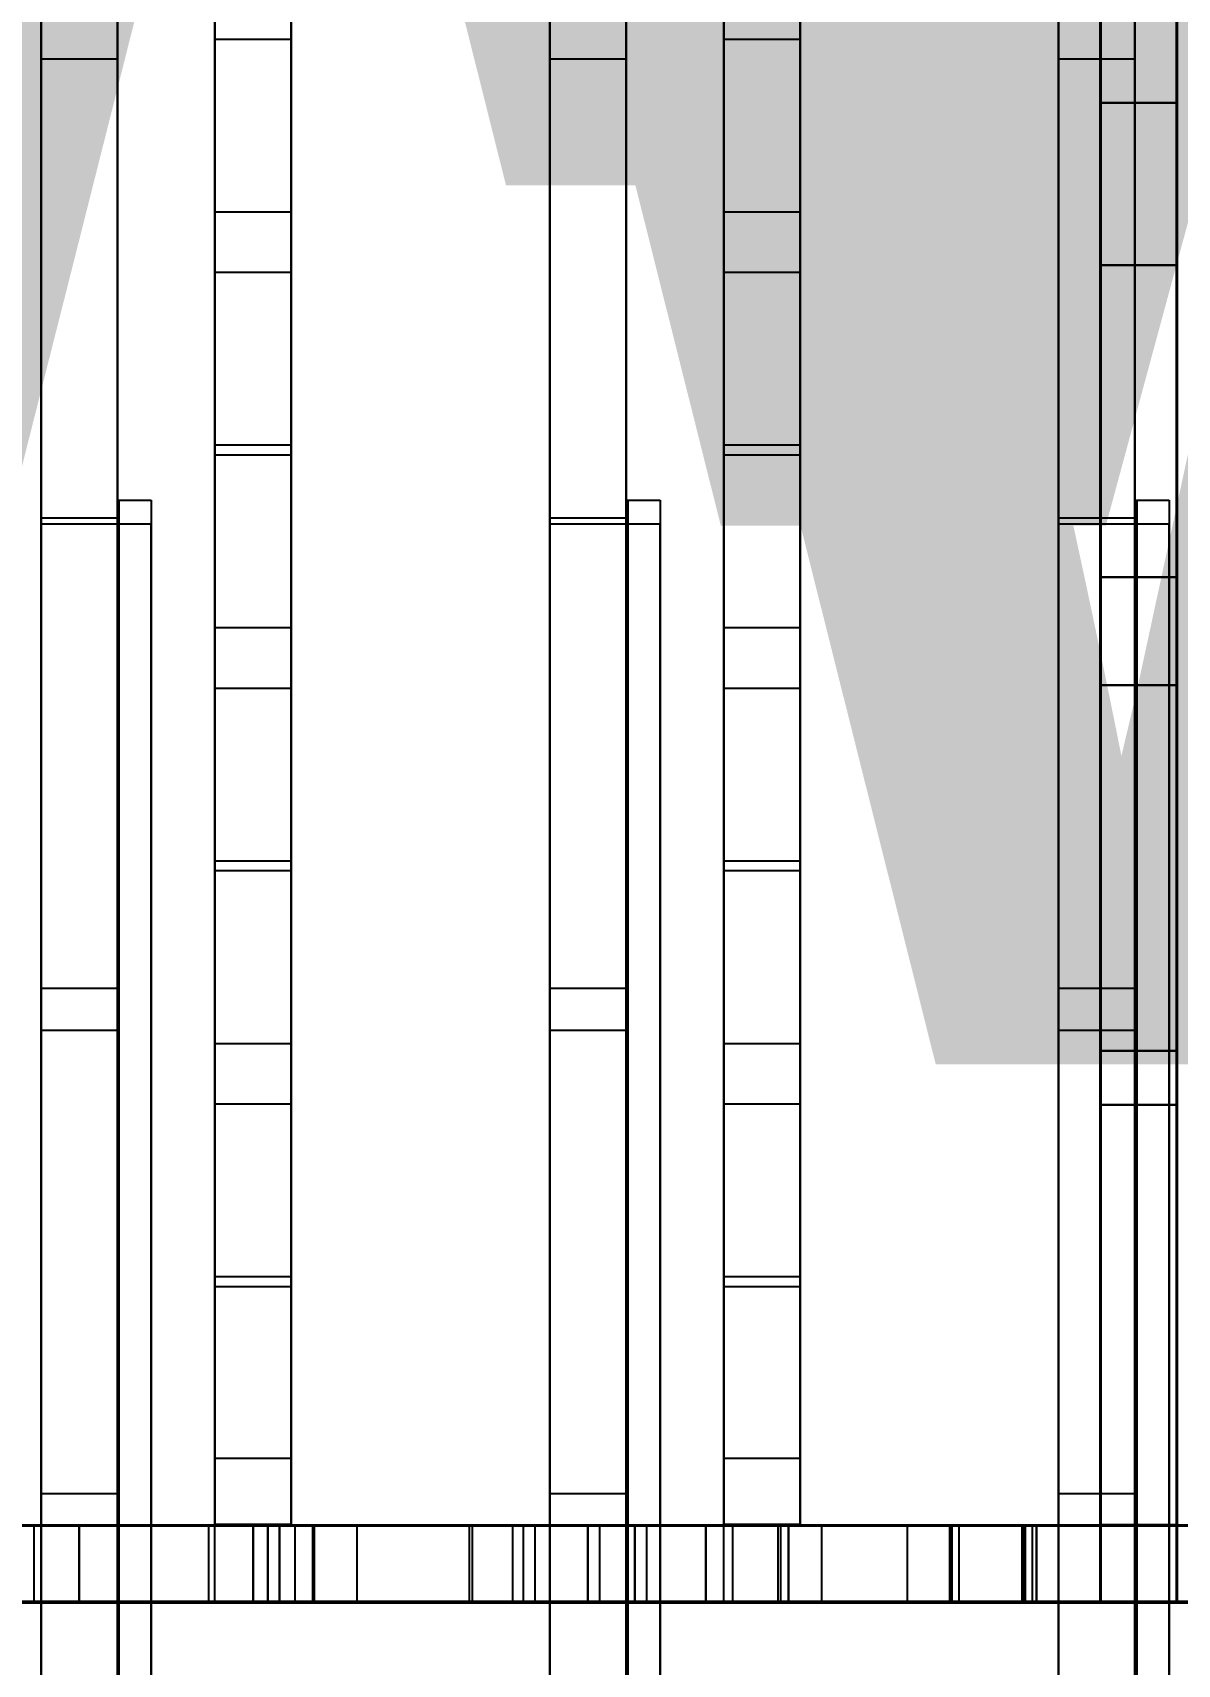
# Model space of a CAD drawing. Header units: inches. Extents: x 72 to 885, y 152 to 729.
# Drawn here: x 274 to 327.2, y 194 to 269.7 of the extents above; entities that cross this region are included whole.
import ezdxf

# ---------------------------------------------------------------- set-up
doc = ezdxf.new("R2010")
doc.units = ezdxf.units.IN
doc.header["$MEASUREMENT"] = 0
for name, color, linetype in [('FT2', 8, 'CONTINUOUS'), ('n1', 9, 'CONTINUOUS'), ('R2', 4, 'CONTINUOUS'), ('RT2', 7, 'CONTINUOUS'), ('W1', 5, 'CONTINUOUS'), ('W2', 5, 'CONTINUOUS')]:
    doc.layers.add(name, color=color, linetype=linetype)

msp = doc.modelspace()

# ---------------------------------------------------------------- linework, layer by layer
at = {"layer": 'FT2'}
for points in [[(286.04, 200.47, 119.69), (286.04, 474.28, 119.69), (282.5, 474.28, 119.69), (282.5, 200.47, 119.69)], [(282.5, 200.47, 119.69), (282.5, 474.28, 119.69), (282.5, 474.28, 118.23), (282.5, 200.47, 118.23)], [(282.5, 200.47, 107.87), (282.5, 474.28, 107.87), (286.04, 474.28, 107.87), (286.04, 200.47, 107.87)], [(282.5, 200.47, 107.87), (282.5, 200.47, 109.33), (282.5, 474.28, 109.33), (282.5, 474.28, 107.87)], [(286.04, 200.47, 119.69), (286.04, 200.47, 118.23), (286.04, 474.28, 118.23), (286.04, 474.28, 119.69)], [(286.04, 200.47, 107.87), (286.04, 474.28, 107.87), (286.04, 474.28, 109.33), (286.04, 200.47, 109.33)], [(309.66, 200.47, 119.69), (309.66, 474.28, 119.69), (306.12, 474.28, 119.69), (306.12, 200.47, 119.69)], [(306.12, 200.47, 119.69), (306.12, 474.28, 119.69), (306.12, 474.28, 118.23), (306.12, 200.47, 118.23)], [(306.12, 200.47, 107.87), (306.12, 474.28, 107.87), (309.66, 474.28, 107.87), (309.66, 200.47, 107.87)], [(306.12, 200.47, 107.87), (306.12, 200.47, 109.33), (306.12, 474.28, 109.33), (306.12, 474.28, 107.87)], [(309.66, 200.47, 119.69), (309.66, 200.47, 118.23), (309.66, 474.28, 118.23), (309.66, 474.28, 119.69)], [(309.66, 200.47, 107.87), (309.66, 474.28, 107.87), (309.66, 474.28, 109.33), (309.66, 200.47, 109.33)], [(286.04, 261.42, 119.69), (286.04, 269.42, 108.74), (282.5, 269.42, 108.74), (282.5, 261.42, 119.69)], [(282.5, 261.42, 119.69), (282.5, 269.42, 108.74), (282.5, 268.24, 107.88), (282.5, 260.24, 118.83)], [(286.04, 261.42, 119.69), (286.04, 260.24, 118.83), (286.04, 268.24, 107.88), (286.04, 269.42, 108.74)], [(309.66, 261.42, 119.69), (309.66, 269.42, 108.74), (306.12, 269.42, 108.74), (306.12, 261.42, 119.69)], [(306.12, 261.42, 119.69), (306.12, 269.42, 108.74), (306.12, 268.24, 107.88), (306.12, 260.24, 118.83)], [(309.66, 261.42, 119.69), (309.66, 260.24, 118.83), (309.66, 268.24, 107.88), (309.66, 269.42, 108.74)], [(282.5, 250.59, 108.74), (282.5, 258.6, 119.69), (282.5, 259.78, 118.82), (282.5, 251.77, 107.88)], [(286.04, 250.59, 108.74), (286.04, 251.77, 107.88), (286.04, 259.78, 118.82), (286.04, 258.6, 119.69)], [(306.12, 250.59, 108.74), (306.12, 258.6, 119.69), (306.12, 259.78, 118.82), (306.12, 251.77, 107.88)], [(309.66, 250.59, 108.74), (309.66, 251.77, 107.88), (309.66, 259.78, 118.82), (309.66, 258.6, 119.69)], [(286.04, 250.59, 108.74), (286.04, 258.6, 119.69), (282.5, 258.6, 119.69), (282.5, 250.59, 108.74)], [(309.66, 250.59, 108.74), (309.66, 258.6, 119.69), (306.12, 258.6, 119.69), (306.12, 250.59, 108.74)], [(286.04, 242.11, 119.69), (286.04, 250.12, 108.74), (282.5, 250.12, 108.74), (282.5, 242.11, 119.69)], [(282.5, 242.11, 119.69), (282.5, 250.12, 108.74), (282.5, 248.94, 107.88), (282.5, 240.94, 118.83)], [(286.04, 242.11, 119.69), (286.04, 240.94, 118.83), (286.04, 248.94, 107.88), (286.04, 250.12, 108.74)], [(309.66, 242.11, 119.69), (309.66, 250.12, 108.74), (306.12, 250.12, 108.74), (306.12, 242.11, 119.69)], [(306.12, 242.11, 119.69), (306.12, 250.12, 108.74), (306.12, 248.94, 107.88), (306.12, 240.94, 118.83)], [(309.66, 242.11, 119.69), (309.66, 240.94, 118.83), (309.66, 248.94, 107.88), (309.66, 250.12, 108.74)], [(282.5, 231.28, 108.74), (282.5, 239.29, 119.69), (282.5, 240.47, 118.82), (282.5, 232.46, 107.88)], [(286.04, 231.28, 108.74), (286.04, 232.46, 107.88), (286.04, 240.47, 118.82), (286.04, 239.29, 119.69)], [(306.12, 231.28, 108.74), (306.12, 239.29, 119.69), (306.12, 240.47, 118.82), (306.12, 232.46, 107.88)], [(309.66, 231.28, 108.74), (309.66, 232.46, 107.88), (309.66, 240.47, 118.82), (309.66, 239.29, 119.69)], [(286.04, 231.28, 108.74), (286.04, 239.29, 119.69), (282.5, 239.29, 119.69), (282.5, 231.28, 108.74)], [(309.66, 231.28, 108.74), (309.66, 239.29, 119.69), (306.12, 239.29, 119.69), (306.12, 231.28, 108.74)], [(286.04, 222.8, 119.69), (286.04, 230.81, 108.74), (282.5, 230.81, 108.74), (282.5, 222.8, 119.69)], [(282.5, 222.8, 119.69), (282.5, 230.81, 108.74), (282.5, 229.64, 107.88), (282.5, 221.63, 118.83)], [(286.04, 222.8, 119.69), (286.04, 221.63, 118.83), (286.04, 229.64, 107.88), (286.04, 230.81, 108.74)], [(309.66, 222.8, 119.69), (309.66, 230.81, 108.74), (306.12, 230.81, 108.74), (306.12, 222.8, 119.69)], [(306.12, 222.8, 119.69), (306.12, 230.81, 108.74), (306.12, 229.64, 107.88), (306.12, 221.63, 118.83)], [(309.66, 222.8, 119.69), (309.66, 221.63, 118.83), (309.66, 229.64, 107.88), (309.66, 230.81, 108.74)], [(282.5, 211.98, 108.74), (282.5, 219.99, 119.69), (282.5, 221.16, 118.83), (282.5, 213.16, 107.88)], [(286.04, 211.98, 108.74), (286.04, 213.16, 107.88), (286.04, 221.16, 118.83), (286.04, 219.99, 119.69)], [(306.12, 211.98, 108.74), (306.12, 219.99, 119.69), (306.12, 221.16, 118.83), (306.12, 213.16, 107.88)], [(309.66, 211.98, 108.74), (309.66, 213.16, 107.88), (309.66, 221.16, 118.83), (309.66, 219.99, 119.69)], [(286.04, 211.98, 108.74), (286.04, 219.99, 119.69), (282.5, 219.99, 119.69), (282.5, 211.98, 108.74)], [(309.66, 211.98, 108.74), (309.66, 219.99, 119.69), (306.12, 219.99, 119.69), (306.12, 211.98, 108.74)], [(286.04, 203.54, 119.69), (286.04, 211.5, 108.73), (282.5, 211.5, 108.73), (282.5, 203.54, 119.69)], [(282.5, 203.54, 119.69), (282.5, 211.5, 108.73), (282.5, 210.32, 107.88), (282.5, 202.36, 118.83)], [(286.04, 203.54, 119.69), (286.04, 202.36, 118.83), (286.04, 210.32, 107.88), (286.04, 211.5, 108.73)], [(309.66, 203.54, 119.69), (309.66, 211.5, 108.73), (306.12, 211.5, 108.73), (306.12, 203.54, 119.69)], [(306.12, 203.54, 119.69), (306.12, 211.5, 108.73), (306.12, 210.32, 107.88), (306.12, 202.36, 118.83)], [(309.66, 203.54, 119.69), (309.66, 202.36, 118.83), (309.66, 210.32, 107.88), (309.66, 211.5, 108.73)], [(282.5, 200.47, 107.91), (282.5, 200.47, 119.65), (282.5, 201.93, 119.65), (282.5, 201.93, 107.91)], [(286.04, 200.47, 107.91), (286.04, 201.93, 107.91), (286.04, 201.93, 119.65), (286.04, 200.47, 119.65)], [(306.12, 200.47, 107.91), (306.12, 200.47, 119.65), (306.12, 201.93, 119.65), (306.12, 201.93, 107.91)], [(309.66, 200.47, 107.91), (309.66, 201.93, 107.91), (309.66, 201.93, 119.65), (309.66, 200.47, 119.65)], [(562.07, 200.43, 119.69), (90.81, 200.43, 119.69), (90.81, 196.89, 119.69), (562.07, 196.89, 119.69)], [(562.07, 200.43, 119.69), (562.07, 200.43, 118.23), (90.81, 200.43, 118.23), (90.81, 200.43, 119.69)], [(562.07, 196.89, 107.87), (90.81, 196.89, 107.87), (90.81, 200.43, 107.87), (562.07, 200.43, 107.87)], [(562.07, 200.43, 107.87), (90.81, 200.43, 107.87), (90.81, 200.43, 109.33), (562.07, 200.43, 109.33)], [(282.49, 200.43, 119.69), (273.19, 200.43, 108.82), (273.19, 196.89, 108.82), (282.49, 196.89, 119.69)], [(282.49, 200.43, 119.69), (283.6, 200.43, 118.74), (274.29, 200.43, 107.88), (273.19, 200.43, 108.82)], [(286.04, 200.47, 107.91), (286.04, 200.47, 119.65), (282.5, 200.47, 119.65), (282.5, 200.47, 107.91)], [(285.49, 200.43, 119.65), (285.49, 200.43, 107.91), (284.03, 200.43, 107.91), (284.03, 200.43, 119.65)], [(285.49, 196.89, 119.65), (285.49, 196.89, 107.91), (285.49, 200.43, 107.91), (285.49, 200.43, 119.65)], [(296.33, 200.43, 108.82), (295.23, 200.43, 107.88), (285.92, 200.43, 118.74), (287.03, 200.43, 119.69)], [(296.33, 200.43, 108.82), (287.03, 200.43, 119.69), (287.03, 196.89, 119.69), (296.33, 196.89, 108.82)], [(306.11, 200.43, 119.69), (296.81, 200.43, 108.82), (296.81, 196.89, 108.82), (306.11, 196.89, 119.69)], [(306.11, 200.43, 119.69), (307.22, 200.43, 118.74), (297.91, 200.43, 107.88), (296.81, 200.43, 108.82)], [(309.66, 200.47, 107.91), (309.66, 200.47, 119.65), (306.12, 200.47, 119.65), (306.12, 200.47, 107.91)], [(309.11, 200.43, 119.65), (309.11, 200.43, 107.91), (307.65, 200.43, 107.91), (307.65, 200.43, 119.65)], [(309.11, 196.89, 119.65), (309.11, 196.89, 107.91), (309.11, 200.43, 107.91), (309.11, 200.43, 119.65)], [(319.96, 200.43, 108.82), (318.85, 200.43, 107.88), (309.54, 200.43, 118.74), (310.65, 200.43, 119.69)], [(319.96, 200.43, 108.82), (310.65, 200.43, 119.69), (310.65, 196.89, 119.69), (319.96, 196.89, 108.82)], [(329.73, 200.43, 119.69), (320.43, 200.43, 108.82), (320.43, 196.89, 108.82), (329.73, 196.89, 119.69)], [(329.73, 200.43, 119.69), (330.84, 200.43, 118.74), (321.54, 200.43, 107.88), (320.43, 200.43, 108.82)], [(562.07, 196.89, 119.69), (90.81, 196.89, 119.69), (90.81, 196.89, 118.23), (562.07, 196.89, 118.23)], [(562.07, 196.89, 107.87), (562.07, 196.89, 109.33), (90.81, 196.89, 109.33), (90.81, 196.89, 107.87)], [(282.49, 196.89, 119.69), (273.19, 196.89, 108.82), (274.29, 196.89, 107.88), (283.6, 196.89, 118.74)], [(285.49, 196.89, 119.65), (284.03, 196.89, 119.65), (284.03, 196.89, 107.91), (285.49, 196.89, 107.91)], [(296.33, 196.89, 108.82), (287.03, 196.89, 119.69), (285.92, 196.89, 118.74), (295.23, 196.89, 107.88)], [(306.11, 196.89, 119.69), (296.81, 196.89, 108.82), (297.91, 196.89, 107.88), (307.22, 196.89, 118.74)], [(309.11, 196.89, 119.65), (307.65, 196.89, 119.65), (307.65, 196.89, 107.91), (309.11, 196.89, 107.91)], [(319.96, 196.89, 108.82), (310.65, 196.89, 119.69), (309.54, 196.89, 118.74), (318.85, 196.89, 107.88)], [(329.73, 196.89, 119.69), (320.43, 196.89, 108.82), (321.54, 196.89, 107.88), (330.84, 196.89, 118.74)]]:
    msp.add_3dface(points, dxfattribs=at)
at = {"layer": 'n1'}
for points in [[(87.33, 607.64, -7.87), (562.04, 607.64, -7.87), (562.04, 196.89, -7.87), (87.33, 196.89, -7.87)], [(562.04, 607.64), (87.33, 607.64), (87.33, 196.89), (562.04, 196.89)], [(498.08, 607.58, -7.87), (498.08, 196.89, -7.87), (87.33, 196.89, -7.87), (87.33, 607.58, -7.87)], [(498.08, 196.89), (498.08, 607.58), (87.33, 607.58), (87.33, 196.89)], [(562.04, 196.83, -7.87), (87.33, 196.83, -7.87), (87.33, 607.58, -7.87), (562.04, 607.58, -7.87)], [(87.33, 196.83), (562.04, 196.83), (562.04, 607.58), (87.33, 607.58)], [(151.29, 196.89, -7.87), (151.29, 607.58, -7.87), (562.04, 607.58, -7.87), (562.04, 196.89, -7.87)], [(151.29, 607.58), (151.29, 196.89), (562.04, 196.89), (562.04, 607.58)], [(87.33, 196.89, -7.87), (562.04, 196.89, -7.87), (562.04, 196.89), (87.33, 196.89)]]:
    msp.add_3dface(points, dxfattribs=at)
at = {"layer": 'R2'}
for points in [[(278.04, 248.03, 258.89), (278.04, 153.58, 227.41), (278.04, 152.46, 230.78), (278.04, 246.91, 262.25)], [(279.54, 248.03, 258.89), (279.54, 153.58, 227.41), (278.04, 153.58, 227.41), (278.04, 248.03, 258.89)], [(301.66, 248.03, 258.89), (301.66, 153.58, 227.41), (301.66, 152.46, 230.78), (301.66, 246.91, 262.25)], [(303.16, 248.03, 258.89), (303.16, 153.58, 227.41), (301.66, 153.58, 227.41), (301.66, 248.03, 258.89)], [(325.29, 248.03, 258.89), (325.29, 153.58, 227.41), (325.29, 152.46, 230.78), (325.29, 246.91, 262.25)], [(326.78, 248.03, 258.89), (326.78, 153.58, 227.41), (325.29, 153.58, 227.41), (325.29, 248.03, 258.89)], [(279.54, 152.46, 230.78), (279.54, 246.91, 262.25), (278.04, 246.91, 262.25), (278.04, 152.46, 230.78)], [(303.16, 152.46, 230.78), (303.16, 246.91, 262.25), (301.66, 246.91, 262.25), (301.66, 152.46, 230.78)], [(326.78, 152.46, 230.78), (326.78, 246.91, 262.25), (325.29, 246.91, 262.25), (325.29, 152.46, 230.78)]]:
    msp.add_3dface(points, dxfattribs=at)
at = {"layer": 'RT2'}
for points in [[(274.43, 173.23, 237.52), (274.43, 477.82, 339.02), (274.43, 478.28, 337.64), (274.43, 173.69, 236.14)], [(277.97, 173.23, 237.52), (277.97, 173.69, 236.14), (277.97, 478.28, 337.64), (277.97, 477.82, 339.02)], [(298.04, 173.23, 237.52), (298.04, 477.82, 339.02), (298.04, 478.28, 337.64), (298.04, 173.69, 236.14)], [(301.58, 173.23, 237.52), (301.58, 173.69, 236.14), (301.58, 478.28, 337.64), (301.58, 477.82, 339.02)], [(321.65, 173.23, 237.52), (321.65, 477.82, 339.02), (321.65, 478.28, 337.64), (321.65, 173.69, 236.14)], [(325.19, 173.23, 237.52), (325.19, 173.69, 236.14), (325.19, 478.28, 337.64), (325.19, 477.82, 339.02)], [(277.97, 173.23, 237.52), (277.97, 477.82, 339.02), (274.43, 477.82, 339.02), (274.43, 173.23, 237.52)], [(301.58, 173.23, 237.52), (301.58, 477.82, 339.02), (298.04, 477.82, 339.02), (298.04, 173.23, 237.52)], [(325.19, 173.23, 237.52), (325.19, 477.82, 339.02), (321.65, 477.82, 339.02), (321.65, 173.23, 237.52)], [(274.43, 200.4, 228.35), (274.43, 474.26, 319.61), (277.97, 474.26, 319.61), (277.97, 200.4, 228.35)], [(274.43, 200.4, 228.35), (274.43, 199.93, 229.73), (274.43, 473.8, 320.99), (274.43, 474.26, 319.61)], [(277.97, 200.4, 228.35), (277.97, 474.26, 319.61), (277.97, 473.8, 320.99), (277.97, 199.93, 229.73)], [(298.04, 200.4, 228.35), (298.04, 474.26, 319.61), (301.58, 474.26, 319.61), (301.58, 200.4, 228.35)], [(298.04, 200.4, 228.35), (298.04, 199.93, 229.73), (298.04, 473.8, 320.99), (298.04, 474.26, 319.61)], [(301.58, 200.4, 228.35), (301.58, 474.26, 319.61), (301.58, 473.8, 320.99), (301.58, 199.93, 229.73)], [(321.65, 200.4, 228.35), (321.65, 474.26, 319.61), (325.19, 474.26, 319.61), (325.19, 200.4, 228.35)], [(321.65, 200.4, 228.35), (321.65, 199.93, 229.73), (321.65, 473.8, 320.99), (321.65, 474.26, 319.61)], [(325.19, 200.4, 228.35), (325.19, 474.26, 319.61), (325.19, 473.8, 320.99), (325.19, 199.93, 229.73)], [(274.43, 247.2, 245.28), (274.43, 268.51, 269.29), (274.43, 269.6, 268.32), (274.43, 248.29, 244.31)], [(277.97, 247.2, 245.28), (277.97, 248.29, 244.31), (277.97, 269.6, 268.32), (277.97, 268.51, 269.29)], [(298.04, 247.2, 245.28), (298.04, 268.51, 269.29), (298.04, 269.6, 268.32), (298.04, 248.29, 244.31)], [(301.58, 247.2, 245.28), (301.58, 248.29, 244.31), (301.58, 269.6, 268.32), (301.58, 268.51, 269.29)], [(321.65, 247.2, 245.28), (321.65, 268.51, 269.29), (321.65, 269.6, 268.32), (321.65, 248.29, 244.31)], [(325.19, 247.2, 245.28), (325.19, 248.29, 244.31), (325.19, 269.6, 268.32), (325.19, 268.51, 269.29)], [(277.97, 247.2, 245.28), (277.97, 268.51, 269.29), (274.43, 268.51, 269.29), (274.43, 247.2, 245.28)], [(301.58, 247.2, 245.28), (301.58, 268.51, 269.29), (298.04, 268.51, 269.29), (298.04, 247.2, 245.28)], [(325.19, 247.2, 245.28), (325.19, 268.51, 269.29), (321.65, 268.51, 269.29), (321.65, 247.2, 245.28)], [(277.97, 225.37, 254.9), (277.97, 246.92, 244.98), (274.43, 246.92, 244.98), (274.43, 225.37, 254.9)], [(274.43, 225.37, 254.9), (274.43, 246.92, 244.98), (274.43, 246.31, 243.66), (274.43, 224.76, 253.57)], [(277.97, 225.37, 254.9), (277.97, 224.76, 253.57), (277.97, 246.31, 243.66), (277.97, 246.92, 244.98)], [(301.58, 225.37, 254.9), (301.58, 246.92, 244.98), (298.04, 246.92, 244.98), (298.04, 225.37, 254.9)], [(298.04, 225.37, 254.9), (298.04, 246.92, 244.98), (298.04, 246.31, 243.66), (298.04, 224.76, 253.57)], [(301.58, 225.37, 254.9), (301.58, 224.76, 253.57), (301.58, 246.31, 243.66), (301.58, 246.92, 244.98)], [(325.19, 225.37, 254.9), (325.19, 246.92, 244.98), (321.65, 246.92, 244.98), (321.65, 225.37, 254.9)], [(321.65, 225.37, 254.9), (321.65, 246.92, 244.98), (321.65, 246.31, 243.66), (321.65, 224.76, 253.57)], [(325.19, 225.37, 254.9), (325.19, 224.76, 253.57), (325.19, 246.31, 243.66), (325.19, 246.92, 244.98)], [(274.43, 201.91, 230.19), (274.43, 223.4, 254.26), (274.43, 224.49, 253.29), (274.43, 203, 229.22)], [(277.97, 201.91, 230.19), (277.97, 203, 229.22), (277.97, 224.49, 253.29), (277.97, 223.4, 254.26)], [(298.04, 201.91, 230.19), (298.04, 223.4, 254.26), (298.04, 224.49, 253.29), (298.04, 203, 229.22)], [(301.58, 201.91, 230.19), (301.58, 203, 229.22), (301.58, 224.49, 253.29), (301.58, 223.4, 254.26)], [(321.65, 201.91, 230.19), (321.65, 223.4, 254.26), (321.65, 224.49, 253.29), (321.65, 203, 229.22)], [(325.19, 201.91, 230.19), (325.19, 203, 229.22), (325.19, 224.49, 253.29), (325.19, 223.4, 254.26)], [(277.97, 201.91, 230.19), (277.97, 223.4, 254.26), (274.43, 223.4, 254.26), (274.43, 201.91, 230.19)], [(301.58, 201.91, 230.19), (301.58, 223.4, 254.26), (298.04, 223.4, 254.26), (298.04, 201.91, 230.19)], [(325.19, 201.91, 230.19), (325.19, 223.4, 254.26), (321.65, 223.4, 254.26), (321.65, 201.91, 230.19)], [(274.43, 200.4, 228.83), (274.43, 200.4, 246.57), (274.43, 201.85, 246.57), (274.43, 201.85, 228.83)], [(277.97, 200.4, 228.83), (277.97, 201.85, 228.83), (277.97, 201.85, 246.57), (277.97, 200.4, 246.57)], [(298.04, 200.4, 228.83), (298.04, 200.4, 246.57), (298.04, 201.85, 246.57), (298.04, 201.85, 228.83)], [(301.58, 200.4, 228.83), (301.58, 201.85, 228.83), (301.58, 201.85, 246.57), (301.58, 200.4, 246.57)], [(321.65, 200.4, 228.83), (321.65, 200.4, 246.57), (321.65, 201.85, 246.57), (321.65, 201.85, 228.83)], [(325.19, 200.4, 228.83), (325.19, 201.85, 228.83), (325.19, 201.85, 246.57), (325.19, 200.4, 246.57)], [(277.97, 200.4, 228.83), (277.97, 200.4, 246.57), (274.43, 200.4, 246.57), (274.43, 200.4, 228.83)], [(301.58, 200.4, 228.83), (301.58, 200.4, 246.57), (298.04, 200.4, 246.57), (298.04, 200.4, 228.83)], [(325.19, 200.4, 228.83), (325.19, 200.4, 246.57), (321.65, 200.4, 246.57), (321.65, 200.4, 228.83)]]:
    msp.add_3dface(points, dxfattribs=at)
at = {"layer": 'W1'}
for points in [[(327.15, 433.05), (327.15, 200.45), (323.61, 200.45), (323.61, 433.05)], [(323.61, 200.45, 1.5), (323.61, 433.05, 1.5), (323.61, 433.05), (323.61, 200.45)], [(327.15, 200.45, 107.87), (327.15, 433.05, 107.87), (323.61, 433.05, 107.87), (323.61, 200.45, 107.87)], [(323.61, 433.05, 106.38), (323.61, 200.45, 106.38), (323.61, 200.45, 107.87), (323.61, 433.05, 107.87)], [(327.15, 433.05, 1.5), (327.15, 200.45, 1.5), (327.15, 200.45), (327.15, 433.05)], [(327.15, 200.45, 106.38), (327.15, 433.05, 106.38), (327.15, 433.05, 107.87), (327.15, 200.45, 107.87)], [(327.15, 258.94, 53.94), (327.15, 278.43, 53.94), (323.61, 278.43, 53.94), (323.61, 258.94, 53.94)], [(323.61, 278.43, 52.44), (323.61, 258.94, 52.44), (323.61, 258.94, 53.94), (323.61, 278.43, 53.94)], [(327.15, 258.94, 52.44), (327.15, 278.43, 52.44), (327.15, 278.43, 53.94), (327.15, 258.94, 53.94)], [(327.15, 258.94, 107.87), (327.15, 258.94), (323.61, 258.94), (323.61, 258.94, 107.87)], [(323.61, 257.44), (323.61, 257.44, 107.87), (323.61, 258.94, 107.87), (323.61, 258.94)], [(327.15, 239.44, 53.94), (327.15, 258.94, 53.94), (323.61, 258.94, 53.94), (323.61, 239.44, 53.94)], [(323.61, 258.94, 52.44), (323.61, 239.44, 52.44), (323.61, 239.44, 53.94), (323.61, 258.94, 53.94)], [(327.15, 257.44, 107.87), (327.15, 257.44), (327.15, 258.94), (327.15, 258.94, 107.87)], [(327.15, 239.44, 52.44), (327.15, 258.94, 52.44), (327.15, 258.94, 53.94), (327.15, 239.44, 53.94)], [(327.15, 239.44, 107.87), (327.15, 239.44), (323.61, 239.44), (323.61, 239.44, 107.87)], [(323.61, 237.95), (323.61, 237.95, 107.87), (323.61, 239.44, 107.87), (323.61, 239.44)], [(327.15, 219.95, 53.94), (327.15, 239.44, 53.94), (323.61, 239.44, 53.94), (323.61, 219.95, 53.94)], [(323.61, 239.44, 52.44), (323.61, 219.95, 52.44), (323.61, 219.95, 53.94), (323.61, 239.44, 53.94)], [(327.15, 237.95, 107.87), (327.15, 237.95), (327.15, 239.44), (327.15, 239.44, 107.87)], [(327.15, 219.95, 52.44), (327.15, 239.44, 52.44), (327.15, 239.44, 53.94), (327.15, 219.95, 53.94)], [(327.15, 219.95, 107.87), (327.15, 219.95), (323.61, 219.95), (323.61, 219.95, 107.87)], [(323.61, 218.45), (323.61, 218.45, 107.87), (323.61, 219.95, 107.87), (323.61, 219.95)], [(327.15, 200.45, 53.94), (327.15, 219.95, 53.94), (323.61, 219.95, 53.94), (323.61, 200.45, 53.94)], [(323.61, 219.95, 52.44), (323.61, 200.45, 52.44), (323.61, 200.45, 53.94), (323.61, 219.95, 53.94)], [(327.15, 218.45, 107.87), (327.15, 218.45), (327.15, 219.95), (327.15, 219.95, 107.87)], [(327.15, 200.45, 52.44), (327.15, 219.95, 52.44), (327.15, 219.95, 53.94), (327.15, 200.45, 53.94)], [(323.61, 201.95, 107.87), (323.61, 201.95), (323.61, 200.45), (323.61, 200.45, 107.87)], [(327.15, 201.95), (327.15, 201.95, 107.87), (327.15, 200.45, 107.87), (327.15, 200.45)], [(90.88, 200.4), (562.06, 200.4), (562.06, 196.85), (90.88, 196.85)], [(90.88, 200.4, 1.5), (562.06, 200.4, 1.5), (562.06, 200.4), (90.88, 200.4)], [(562.06, 200.4, 107.87), (90.88, 200.4, 107.87), (90.88, 196.85, 107.87), (562.06, 196.85, 107.87)], [(562.06, 200.4, 106.38), (90.88, 200.4, 106.38), (90.88, 200.4, 107.87), (562.06, 200.4, 107.87)], [(284.27, 200.4, 53.94), (266.55, 200.4, 53.94), (266.55, 196.85, 53.94), (284.27, 196.85, 53.94)], [(284.27, 200.4, 52.44), (266.55, 200.4, 52.44), (266.55, 200.4, 53.94), (284.27, 200.4, 53.94)], [(284.27, 200.4, 107.87), (284.27, 200.4), (284.27, 196.85), (284.27, 196.85, 107.87)], [(285.76, 200.4, 107.87), (285.76, 200.4), (284.27, 200.4), (284.27, 200.4, 107.87)], [(287.11, 200.4, 53.94), (284.27, 200.4, 53.94), (284.27, 196.85, 53.94), (287.11, 196.85, 53.94)], [(287.11, 200.4, 52.44), (284.27, 200.4, 52.44), (284.27, 200.4, 53.94), (287.11, 200.4, 53.94)], [(285.62, 200.4), (285.62, 200.4, 107.87), (287.11, 200.4, 107.87), (287.11, 200.4)], [(320.1, 200.4, 78.74), (287.11, 200.4, 78.74), (287.11, 196.85, 78.74), (320.1, 196.85, 78.74)], [(320.1, 200.4, 77.24), (287.11, 200.4, 77.24), (287.11, 200.4, 78.74), (320.1, 200.4, 78.74)], [(287.11, 200.4, 94.49), (320.1, 200.4, 94.49), (320.1, 196.85, 94.49), (287.11, 196.85, 94.49)], [(287.11, 200.4, 95.98), (320.1, 200.4, 95.98), (320.1, 200.4, 94.49), (287.11, 200.4, 94.49)], [(287.11, 200.4), (287.11, 200.4, 107.87), (287.11, 196.85, 107.87), (287.11, 196.85)], [(287.11, 200.4, 107.87), (287.11, 200.4, 94.49), (287.11, 196.85, 94.49), (287.11, 196.85, 107.87)], [(288.61, 200.4, 107.87), (288.61, 200.4, 94.49), (287.11, 200.4, 94.49), (287.11, 200.4, 107.87)], [(301.98, 200.4, 53.94), (287.11, 200.4, 53.94), (287.11, 196.85, 53.94), (301.98, 196.85, 53.94)], [(301.98, 200.4, 52.44), (287.11, 200.4, 52.44), (287.11, 200.4, 53.94), (301.98, 200.4, 53.94)], [(297.36, 200.4, 107.87), (289.08, 200.4, 94.49), (289.08, 196.85, 94.49), (297.36, 196.85, 107.87)], [(298.63, 200.4, 107.09), (290.35, 200.4, 93.7), (289.08, 200.4, 94.49), (297.36, 200.4, 107.87)], [(307.36, 200.4, 93.7), (299.08, 200.4, 107.09), (300.35, 200.4, 107.87), (308.63, 200.4, 94.49)], [(308.63, 200.4, 94.49), (300.35, 200.4, 107.87), (300.35, 196.85, 107.87), (308.63, 196.85, 94.49)], [(301.98, 200.4, 78.74), (301.98, 200.4), (301.98, 196.85), (301.98, 196.85, 78.74)], [(303.48, 200.4, 78.74), (303.48, 200.4), (301.98, 200.4), (301.98, 200.4, 78.74)], [(320.1, 200.4, 53.94), (301.98, 200.4, 53.94), (301.98, 196.85, 53.94), (320.1, 196.85, 53.94)], [(320.1, 200.4, 52.44), (301.98, 200.4, 52.44), (301.98, 200.4, 53.94), (320.1, 200.4, 53.94)], [(317.03, 200.4, 107.87), (308.75, 200.4, 94.49), (308.75, 196.85, 94.49), (317.03, 196.85, 107.87)], [(318.3, 200.4, 107.09), (310.02, 200.4, 93.7), (308.75, 200.4, 94.49), (317.03, 200.4, 107.87)], [(318.53, 200.4, 94.49), (318.53, 200.4, 107.87), (320.02, 200.4, 107.87), (320.02, 200.4, 94.49)], [(320.02, 200.4, 94.49), (320.02, 200.4, 107.87), (320.02, 196.85, 107.87), (320.02, 196.85, 94.49)], [(320.1, 200.4, 107.87), (320.1, 200.4), (320.1, 196.85), (320.1, 196.85, 107.87)], [(321.6, 200.4, 107.87), (321.6, 200.4), (320.1, 200.4), (320.1, 200.4, 107.87)], [(323.61, 200.4, 53.94), (320.1, 200.4, 53.94), (320.1, 196.85, 53.94), (323.61, 196.85, 53.94)], [(323.61, 200.4, 52.44), (320.1, 200.4, 52.44), (320.1, 200.4, 53.94), (323.61, 200.4, 53.94)], [(322.11, 200.4), (322.11, 200.4, 107.87), (323.61, 200.4, 107.87), (323.61, 200.4)], [(327.15, 200.45), (327.15, 200.45, 107.87), (323.61, 200.45, 107.87), (323.61, 200.45)], [(323.61, 200.4), (323.61, 200.4, 107.87), (323.61, 196.85, 107.87), (323.61, 196.85)], [(327.15, 200.4, 53.94), (323.61, 200.4, 53.94), (323.61, 196.85, 53.94), (327.15, 196.85, 53.94)], [(327.15, 200.4, 52.44), (323.61, 200.4, 52.44), (323.61, 200.4, 53.94), (327.15, 200.4, 53.94)], [(327.15, 200.4, 107.87), (327.15, 200.4), (327.15, 196.85), (327.15, 196.85, 107.87)], [(328.65, 200.4, 107.87), (328.65, 200.4), (327.15, 200.4), (327.15, 200.4, 107.87)], [(330.73, 200.4, 53.94), (327.15, 200.4, 53.94), (327.15, 196.85, 53.94), (330.73, 196.85, 53.94)], [(330.73, 200.4, 52.44), (327.15, 200.4, 52.44), (327.15, 200.4, 53.94), (330.73, 200.4, 53.94)], [(562.06, 196.85, 1.5), (90.88, 196.85, 1.5), (90.88, 196.85), (562.06, 196.85)], [(90.88, 196.85, 106.38), (562.06, 196.85, 106.38), (562.06, 196.85, 107.87), (90.88, 196.85, 107.87)], [(266.55, 196.85, 52.44), (284.27, 196.85, 52.44), (284.27, 196.85, 53.94), (266.55, 196.85, 53.94)], [(285.76, 196.85), (285.76, 196.85, 107.87), (284.27, 196.85, 107.87), (284.27, 196.85)], [(284.27, 196.85, 52.44), (287.11, 196.85, 52.44), (287.11, 196.85, 53.94), (284.27, 196.85, 53.94)], [(285.62, 196.85, 107.87), (285.62, 196.85), (287.11, 196.85), (287.11, 196.85, 107.87)], [(287.11, 196.85, 77.24), (320.1, 196.85, 77.24), (320.1, 196.85, 78.74), (287.11, 196.85, 78.74)], [(320.1, 196.85, 95.98), (287.11, 196.85, 95.98), (287.11, 196.85, 94.49), (320.1, 196.85, 94.49)], [(288.61, 196.85, 94.49), (288.61, 196.85, 107.87), (287.11, 196.85, 107.87), (287.11, 196.85, 94.49)], [(287.11, 196.85, 52.44), (301.98, 196.85, 52.44), (301.98, 196.85, 53.94), (287.11, 196.85, 53.94)], [(290.35, 196.85, 93.7), (298.63, 196.85, 107.09), (297.36, 196.85, 107.87), (289.08, 196.85, 94.49)], [(299.08, 196.85, 107.09), (307.36, 196.85, 93.7), (308.63, 196.85, 94.49), (300.35, 196.85, 107.87)], [(303.48, 196.85), (303.48, 196.85, 78.74), (301.98, 196.85, 78.74), (301.98, 196.85)], [(301.98, 196.85, 52.44), (320.1, 196.85, 52.44), (320.1, 196.85, 53.94), (301.98, 196.85, 53.94)], [(310.02, 196.85, 93.7), (318.3, 196.85, 107.09), (317.03, 196.85, 107.87), (308.75, 196.85, 94.49)], [(318.53, 196.85, 107.87), (318.53, 196.85, 94.49), (320.02, 196.85, 94.49), (320.02, 196.85, 107.87)], [(321.6, 196.85), (321.6, 196.85, 107.87), (320.1, 196.85, 107.87), (320.1, 196.85)], [(320.1, 196.85, 52.44), (323.61, 196.85, 52.44), (323.61, 196.85, 53.94), (320.1, 196.85, 53.94)], [(322.11, 196.85, 107.87), (322.11, 196.85), (323.61, 196.85), (323.61, 196.85, 107.87)], [(323.61, 196.85, 52.44), (327.15, 196.85, 52.44), (327.15, 196.85, 53.94), (323.61, 196.85, 53.94)], [(328.65, 196.85), (328.65, 196.85, 107.87), (327.15, 196.85, 107.87), (327.15, 196.85)], [(327.15, 196.85, 52.44), (330.73, 196.85, 52.44), (330.73, 196.85, 53.94), (327.15, 196.85, 53.94)]]:
    msp.add_3dface(points, dxfattribs=at)
at = {"layer": 'W2'}
for points in [[(323.58, 420.99, 298.47), (323.58, 200.91, 226.97), (323.58, 200.45, 228.39), (323.58, 420.53, 299.9)], [(327.12, 420.53, 120.47), (327.12, 200.45, 120.47), (323.58, 200.45, 120.47), (323.58, 420.53, 120.47)], [(323.58, 200.45, 121.97), (323.58, 420.53, 121.97), (323.58, 420.53, 120.47), (323.58, 200.45, 120.47)], [(327.12, 200.45, 228.39), (327.12, 420.53, 299.9), (323.58, 420.53, 299.9), (323.58, 200.45, 228.39)], [(327.12, 200.91, 226.97), (327.12, 420.99, 298.47), (327.12, 420.53, 299.9), (327.12, 200.45, 228.39)], [(327.12, 420.53, 121.97), (327.12, 200.45, 121.97), (327.12, 200.45, 120.47), (327.12, 420.53, 120.47)], [(327.12, 266.47, 165.33), (327.12, 288.48, 165.33), (323.58, 288.48, 165.33), (323.58, 266.47, 165.33)], [(323.58, 288.48, 163.83), (323.58, 266.47, 163.83), (323.58, 266.47, 165.33), (323.58, 288.48, 165.33)], [(327.12, 266.47, 210.18), (327.12, 288.48, 210.18), (323.58, 288.48, 210.18), (323.58, 266.47, 210.18)], [(323.58, 288.48, 208.69), (323.58, 266.47, 208.69), (323.58, 266.47, 210.18), (323.58, 288.48, 210.18)], [(327.12, 266.47, 163.83), (327.12, 288.48, 163.83), (327.12, 288.48, 165.33), (327.12, 266.47, 165.33)], [(327.12, 266.47, 208.69), (327.12, 288.48, 208.69), (327.12, 288.48, 210.18), (327.12, 266.47, 210.18)], [(327.12, 266.47, 249.84), (327.12, 266.47, 120.47), (323.58, 266.47, 120.47), (323.58, 266.47, 249.84)], [(323.58, 264.97, 120.47), (323.58, 264.97, 249.84), (323.58, 266.47, 249.84), (323.58, 266.47, 120.47)], [(327.12, 244.46, 165.33), (327.12, 266.47, 165.33), (323.58, 266.47, 165.33), (323.58, 244.46, 165.33)], [(323.58, 266.47, 163.83), (323.58, 244.46, 163.83), (323.58, 244.46, 165.33), (323.58, 266.47, 165.33)], [(327.12, 244.46, 210.18), (327.12, 266.47, 210.18), (323.58, 266.47, 210.18), (323.58, 244.46, 210.18)], [(323.58, 266.47, 208.69), (323.58, 244.46, 208.69), (323.58, 244.46, 210.18), (323.58, 266.47, 210.18)], [(327.12, 264.97, 249.84), (327.12, 264.97, 120.47), (327.12, 266.47, 120.47), (327.12, 266.47, 249.84)], [(327.12, 244.46, 163.83), (327.12, 266.47, 163.83), (327.12, 266.47, 165.33), (327.12, 244.46, 165.33)], [(327.12, 244.46, 208.69), (327.12, 266.47, 208.69), (327.12, 266.47, 210.18), (327.12, 244.46, 210.18)], [(327.12, 244.46, 242.69), (327.12, 244.46, 120.47), (323.58, 244.46, 120.47), (323.58, 244.46, 242.69)], [(323.58, 242.97, 120.47), (323.58, 242.97, 242.69), (323.58, 244.46, 242.69), (323.58, 244.46, 120.47)], [(327.12, 222.46, 165.33), (327.12, 244.46, 165.33), (323.58, 244.46, 165.33), (323.58, 222.46, 165.33)], [(323.58, 244.46, 163.83), (323.58, 222.46, 163.83), (323.58, 222.46, 165.33), (323.58, 244.46, 165.33)], [(327.12, 222.46, 210.18), (327.12, 244.46, 210.18), (323.58, 244.46, 210.18), (323.58, 222.46, 210.18)], [(323.58, 244.46, 208.69), (323.58, 222.46, 208.69), (323.58, 222.46, 210.18), (323.58, 244.46, 210.18)], [(327.12, 242.97, 242.69), (327.12, 242.97, 120.47), (327.12, 244.46, 120.47), (327.12, 244.46, 242.69)], [(327.12, 222.46, 163.83), (327.12, 244.46, 163.83), (327.12, 244.46, 165.33), (327.12, 222.46, 165.33)], [(327.12, 222.46, 208.69), (327.12, 244.46, 208.69), (327.12, 244.46, 210.18), (327.12, 222.46, 210.18)], [(327.12, 222.46, 235.54), (327.12, 222.46, 120.47), (323.58, 222.46, 120.47), (323.58, 222.46, 235.54)], [(323.58, 220.96, 120.47), (323.58, 220.96, 235.54), (323.58, 222.46, 235.54), (323.58, 222.46, 120.47)], [(327.12, 200.45, 165.33), (327.12, 222.46, 165.33), (323.58, 222.46, 165.33), (323.58, 200.45, 165.33)], [(323.58, 222.46, 163.83), (323.58, 200.45, 163.83), (323.58, 200.45, 165.33), (323.58, 222.46, 165.33)], [(327.12, 200.45, 210.18), (327.12, 222.46, 210.18), (323.58, 222.46, 210.18), (323.58, 200.45, 210.18)], [(323.58, 222.46, 208.69), (323.58, 200.45, 208.69), (323.58, 200.45, 210.18), (323.58, 222.46, 210.18)], [(327.12, 220.96, 235.54), (327.12, 220.96, 120.47), (327.12, 222.46, 120.47), (327.12, 222.46, 235.54)], [(327.12, 200.45, 163.83), (327.12, 222.46, 163.83), (327.12, 222.46, 165.33), (327.12, 200.45, 165.33)], [(327.12, 200.45, 208.69), (327.12, 222.46, 208.69), (327.12, 222.46, 210.18), (327.12, 200.45, 210.18)], [(323.58, 201.94, 228.39), (323.58, 201.94, 120.47), (323.58, 200.45, 120.47), (323.58, 200.45, 228.39)], [(327.12, 201.94, 120.47), (327.12, 201.94, 228.39), (327.12, 200.45, 228.39), (327.12, 200.45, 120.47)], [(558.49, 196.85, 120.47), (90.89, 196.85, 120.47), (90.89, 200.4, 120.47), (558.49, 200.4, 120.47)], [(90.89, 200.4, 121.97), (558.49, 200.4, 121.97), (558.49, 200.4, 120.47), (90.89, 200.4, 120.47)], [(90.89, 196.85, 243.9), (558.49, 196.85, 243.9), (558.49, 200.4, 243.9), (90.89, 200.4, 243.9)], [(558.49, 200.4, 242.4), (90.89, 200.4, 242.4), (90.89, 200.4, 243.9), (558.49, 200.4, 243.9)], [(251.73, 196.85, 157.87), (316.69, 196.85, 157.87), (316.69, 200.4, 157.87), (251.73, 200.4, 157.87)], [(316.69, 200.4, 156.38), (251.73, 200.4, 156.38), (251.73, 200.4, 157.87), (316.69, 200.4, 157.87)], [(316.69, 196.85, 214.96), (251.73, 196.85, 214.96), (251.73, 200.4, 214.96), (316.69, 200.4, 214.96)], [(251.73, 200.4, 216.46), (316.69, 200.4, 216.46), (316.69, 200.4, 214.96), (251.73, 200.4, 214.96)], [(251.81, 196.85, 230.71), (316.61, 196.85, 230.71), (316.61, 200.4, 230.71), (251.81, 200.4, 230.71)], [(316.61, 200.4, 229.21), (251.81, 200.4, 229.21), (251.81, 200.4, 230.71), (316.61, 200.4, 230.71)], [(274.1, 196.85, 214.96), (282.22, 196.85, 230.71), (282.22, 200.4, 230.71), (274.1, 200.4, 214.96)], [(283.55, 200.4, 230.02), (275.43, 200.4, 214.28), (274.1, 200.4, 214.96), (282.22, 200.4, 230.71)], [(274.7, 200.4, 120.47), (274.7, 200.4, 157.87), (276.2, 200.4, 157.87), (276.2, 200.4, 120.47)], [(276.2, 196.85, 157.87), (276.2, 196.85, 120.47), (276.2, 200.4, 120.47), (276.2, 200.4, 157.87)], [(283.46, 200.4, 230.71), (283.46, 200.4, 243.9), (284.96, 200.4, 243.9), (284.96, 200.4, 230.71)], [(292.98, 200.4, 214.28), (284.87, 200.4, 230.02), (286.2, 200.4, 230.71), (294.31, 200.4, 214.96)], [(284.96, 196.85, 243.9), (284.96, 196.85, 230.71), (284.96, 200.4, 230.71), (284.96, 200.4, 243.9)], [(286.2, 196.85, 230.71), (294.31, 196.85, 214.96), (294.31, 200.4, 214.96), (286.2, 200.4, 230.71)], [(294.43, 196.85, 214.96), (302.55, 196.85, 230.71), (302.55, 200.4, 230.71), (294.43, 200.4, 214.96)], [(303.88, 200.4, 230.02), (295.76, 200.4, 214.28), (294.43, 200.4, 214.96), (302.55, 200.4, 230.71)], [(298.31, 200.4, 120.47), (298.31, 200.4, 157.87), (299.81, 200.4, 157.87), (299.81, 200.4, 120.47)], [(299.81, 196.85, 157.87), (299.81, 196.85, 120.47), (299.81, 200.4, 120.47), (299.81, 200.4, 157.87)], [(303.79, 200.4, 230.71), (303.79, 200.4, 243.9), (305.28, 200.4, 243.9), (305.28, 200.4, 230.71)], [(313.31, 200.4, 214.28), (305.19, 200.4, 230.02), (306.52, 200.4, 230.71), (314.64, 200.4, 214.96)], [(305.28, 196.85, 243.9), (305.28, 196.85, 230.71), (305.28, 200.4, 230.71), (305.28, 200.4, 243.9)], [(306.52, 196.85, 230.71), (314.64, 196.85, 214.96), (314.64, 200.4, 214.96), (306.52, 200.4, 230.71)], [(315.11, 200.4, 214.96), (315.11, 200.4, 243.9), (316.61, 200.4, 243.9), (316.61, 200.4, 214.96)], [(316.61, 196.85, 243.9), (316.61, 196.85, 214.96), (316.61, 200.4, 214.96), (316.61, 200.4, 243.9)], [(316.69, 196.85, 120.47), (316.69, 196.85, 243.9), (316.69, 200.4, 243.9), (316.69, 200.4, 120.47)], [(318.18, 200.4, 243.9), (318.18, 200.4, 120.47), (316.69, 200.4, 120.47), (316.69, 200.4, 243.9)], [(320.62, 196.85, 214.96), (316.69, 196.85, 214.96), (316.69, 200.4, 214.96), (320.62, 200.4, 214.96)], [(316.69, 200.4, 216.46), (320.62, 200.4, 216.46), (320.62, 200.4, 214.96), (316.69, 200.4, 214.96)], [(316.69, 196.85, 161.61), (320.62, 196.85, 161.61), (320.62, 200.4, 161.61), (316.69, 200.4, 161.61)], [(320.62, 200.4, 160.12), (316.69, 200.4, 160.12), (316.69, 200.4, 161.61), (320.62, 200.4, 161.61)], [(316.69, 196.85, 202.76), (320.62, 196.85, 202.76), (320.62, 200.4, 202.76), (316.69, 200.4, 202.76)], [(320.62, 200.4, 201.26), (316.69, 200.4, 201.26), (316.69, 200.4, 202.76), (320.62, 200.4, 202.76)], [(319.13, 200.4, 120.47), (319.13, 200.4, 243.9), (320.62, 200.4, 243.9), (320.62, 200.4, 120.47)], [(320.62, 196.85, 243.9), (320.62, 196.85, 120.47), (320.62, 200.4, 120.47), (320.62, 200.4, 243.9)], [(320.62, 196.85, 161.61), (323.58, 196.85, 161.61), (323.58, 200.4, 161.61), (320.62, 200.4, 161.61)], [(323.58, 200.4, 160.12), (320.62, 200.4, 160.12), (320.62, 200.4, 161.61), (323.58, 200.4, 161.61)], [(320.62, 196.85, 202.76), (323.58, 196.85, 202.76), (323.58, 200.4, 202.76), (320.62, 200.4, 202.76)], [(323.58, 200.4, 201.26), (320.62, 200.4, 201.26), (320.62, 200.4, 202.76), (323.58, 200.4, 202.76)], [(322.08, 200.4, 120.47), (322.08, 200.4, 243.9), (323.58, 200.4, 243.9), (323.58, 200.4, 120.47)], [(327.12, 200.45, 120.47), (327.12, 200.45, 228.39), (323.58, 200.45, 228.39), (323.58, 200.45, 120.47)], [(323.58, 196.85, 243.9), (323.58, 196.85, 120.47), (323.58, 200.4, 120.47), (323.58, 200.4, 243.9)], [(323.58, 196.85, 161.61), (327.12, 196.85, 161.61), (327.12, 200.4, 161.61), (323.58, 200.4, 161.61)], [(327.12, 200.4, 160.12), (323.58, 200.4, 160.12), (323.58, 200.4, 161.61), (327.12, 200.4, 161.61)], [(323.58, 196.85, 202.76), (327.12, 196.85, 202.76), (327.12, 200.4, 202.76), (323.58, 200.4, 202.76)], [(327.12, 200.4, 201.26), (323.58, 200.4, 201.26), (323.58, 200.4, 202.76), (327.12, 200.4, 202.76)], [(327.12, 196.85, 120.47), (327.12, 196.85, 243.9), (327.12, 200.4, 243.9), (327.12, 200.4, 120.47)], [(328.62, 200.4, 243.9), (328.62, 200.4, 120.47), (327.12, 200.4, 120.47), (327.12, 200.4, 243.9)], [(327.12, 196.85, 161.61), (328.98, 196.85, 161.61), (328.98, 200.4, 161.61), (327.12, 200.4, 161.61)], [(328.98, 200.4, 160.12), (327.12, 200.4, 160.12), (327.12, 200.4, 161.61), (328.98, 200.4, 161.61)], [(327.12, 196.85, 202.76), (328.98, 196.85, 202.76), (328.98, 200.4, 202.76), (327.12, 200.4, 202.76)], [(328.98, 200.4, 201.26), (327.12, 200.4, 201.26), (327.12, 200.4, 202.76), (328.98, 200.4, 202.76)], [(558.49, 196.85, 121.97), (90.89, 196.85, 121.97), (90.89, 196.85, 120.47), (558.49, 196.85, 120.47)], [(90.89, 196.85, 242.4), (558.49, 196.85, 242.4), (558.49, 196.85, 243.9), (90.89, 196.85, 243.9)], [(251.73, 196.85, 156.38), (316.69, 196.85, 156.38), (316.69, 196.85, 157.87), (251.73, 196.85, 157.87)], [(316.69, 196.85, 216.46), (251.73, 196.85, 216.46), (251.73, 196.85, 214.96), (316.69, 196.85, 214.96)], [(251.81, 196.85, 229.21), (316.61, 196.85, 229.21), (316.61, 196.85, 230.71), (251.81, 196.85, 230.71)], [(275.43, 196.85, 214.28), (283.55, 196.85, 230.02), (282.22, 196.85, 230.71), (274.1, 196.85, 214.96)], [(274.7, 196.85, 157.87), (274.7, 196.85, 120.47), (276.2, 196.85, 120.47), (276.2, 196.85, 157.87)], [(283.46, 196.85, 243.9), (283.46, 196.85, 230.71), (284.96, 196.85, 230.71), (284.96, 196.85, 243.9)], [(284.87, 196.85, 230.02), (292.98, 196.85, 214.28), (294.31, 196.85, 214.96), (286.2, 196.85, 230.71)], [(295.76, 196.85, 214.28), (303.88, 196.85, 230.02), (302.55, 196.85, 230.71), (294.43, 196.85, 214.96)], [(298.31, 196.85, 157.87), (298.31, 196.85, 120.47), (299.81, 196.85, 120.47), (299.81, 196.85, 157.87)], [(303.79, 196.85, 243.9), (303.79, 196.85, 230.71), (305.28, 196.85, 230.71), (305.28, 196.85, 243.9)], [(305.19, 196.85, 230.02), (313.31, 196.85, 214.28), (314.64, 196.85, 214.96), (306.52, 196.85, 230.71)], [(315.11, 196.85, 243.9), (315.11, 196.85, 214.96), (316.61, 196.85, 214.96), (316.61, 196.85, 243.9)], [(318.18, 196.85, 120.47), (318.18, 196.85, 243.9), (316.69, 196.85, 243.9), (316.69, 196.85, 120.47)], [(320.62, 196.85, 216.46), (316.69, 196.85, 216.46), (316.69, 196.85, 214.96), (320.62, 196.85, 214.96)], [(316.69, 196.85, 160.12), (320.62, 196.85, 160.12), (320.62, 196.85, 161.61), (316.69, 196.85, 161.61)], [(316.69, 196.85, 201.26), (320.62, 196.85, 201.26), (320.62, 196.85, 202.76), (316.69, 196.85, 202.76)], [(319.13, 196.85, 243.9), (319.13, 196.85, 120.47), (320.62, 196.85, 120.47), (320.62, 196.85, 243.9)], [(320.62, 196.85, 160.12), (323.58, 196.85, 160.12), (323.58, 196.85, 161.61), (320.62, 196.85, 161.61)], [(320.62, 196.85, 201.26), (323.58, 196.85, 201.26), (323.58, 196.85, 202.76), (320.62, 196.85, 202.76)], [(322.08, 196.85, 243.9), (322.08, 196.85, 120.47), (323.58, 196.85, 120.47), (323.58, 196.85, 243.9)], [(323.58, 196.85, 160.12), (327.12, 196.85, 160.12), (327.12, 196.85, 161.61), (323.58, 196.85, 161.61)], [(323.58, 196.85, 201.26), (327.12, 196.85, 201.26), (327.12, 196.85, 202.76), (323.58, 196.85, 202.76)], [(328.62, 196.85, 120.47), (328.62, 196.85, 243.9), (327.12, 196.85, 243.9), (327.12, 196.85, 120.47)], [(327.12, 196.85, 160.12), (328.98, 196.85, 160.12), (328.98, 196.85, 161.61), (327.12, 196.85, 161.61)], [(327.12, 196.85, 201.26), (328.98, 196.85, 201.26), (328.98, 196.85, 202.76), (327.12, 196.85, 202.76)]]:
    msp.add_3dface(points, dxfattribs=at)

# ---------------------------------------------------------------- texts
at = {"layer": 'W1t'}
for s, p in [('W15', (195.48, 262.64, 111.81)), ('W13', (205.45, 246.84, 111.81)), ('W14', (215.42, 221.84, 111.81))]:
    msp.add_text(s, height=120, dxfattribs=at).set_placement(p)
at = {"layer": 'W2t'}
msp.add_text('W34', height=120, dxfattribs=at).set_placement((324.69, 196.85, 247.83))

doc.saveas('drawing.dxf')
